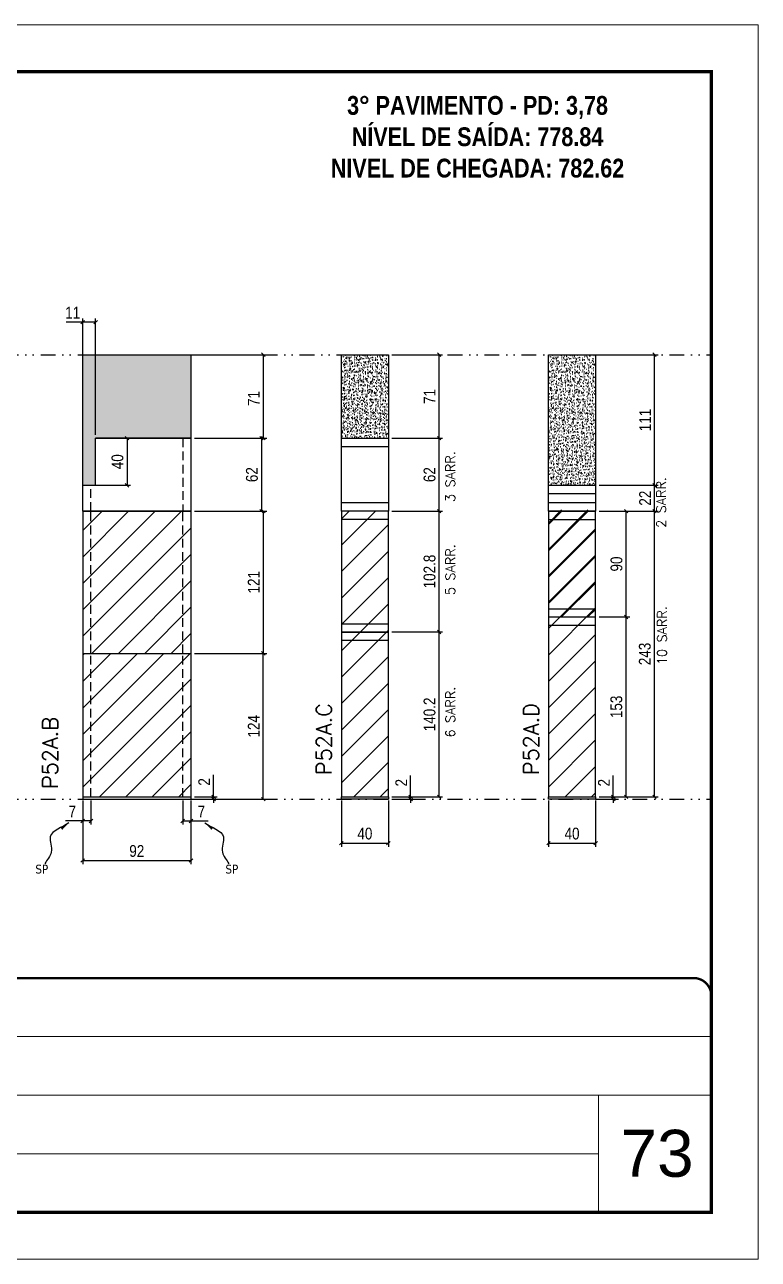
# Model space of a CAD drawing. Extents: x 2949 to 9203, y -16089 to 12527.
# Drawn here: x 3810 to 4434, y -9198 to -8148 of the extents above; entities that cross this region are included whole.
import ezdxf

# ---------------------------------------------------------------- set-up
doc = ezdxf.new("R2010")
doc.units = 0
for name, pattern in [('CONTINUO', [0]), ('DASHED', [0.75, 0.5, -0.25]), ('DIVIDE2', [0.625, 0.25, -0.125, 0, -0.125, 0, -0.125]), ('HIDDEN', [0.375, 0.25, -0.125])]:
    doc.linetypes.add(name, pattern=pattern)
for name, color, linetype, lineweight in [('CARIMBO', 255, 'Continuous', 9), ('Folhas', 255, 'Continuous', 9), ('Hachura', 251, 'Continuous', 9), ('SARRAFO DE PRESSAO', 251, 'DASHED', 9), ('Texto Seção', 7, 'Continuous', 15)]:
    doc.layers.add(name, color=color, linetype=linetype, lineweight=lineweight)
for name, color, linetype in [('COTA', 241, 'Continuous'), ('NOMENCLATURA', 7, 'Continuous'), ('Nível', 160, 'Continuous'), ('Painéis', 200, 'Continuous'), ('Romaneio', 10, 'Continuous'), ('SARR_2.2x7', 40, 'Continuous'), ('Sarrafo de Pressão', 42, 'HIDDEN'), ('texto', 7, 'Continuous')]:
    doc.layers.add(name, color=color, linetype=linetype)
doc.styles.add('ARIAL', font='arial.ttf')
doc.styles.add('COTA TECNICA', font='techl___.ttf', dxfattribs={"height": 10})
doc.styles.add('COTA TECNICA-50', font='techl___.ttf', dxfattribs={"height": 10})
doc.styles.add('REGUA-120', font='ROMANS.shx', dxfattribs={"height": 15})
doc.styles.add('ROMANC', font='techb___.ttf', dxfattribs={"height": 2.5})
doc.styles.add('ROMANS', font='romans.shx')
doc.styles.get("Standard").update_dxf_attribs({"font": 'arial.ttf'})
doc.dimstyles.new('COTA PAINEL-50', dxfattribs={"dimtxt": 10, "dimasz": 3, "dimexe": 3, "dimexo": 3, "dimgap": 3, "dimtad": 1, "dimdec": 1, "dimzin": 12, "dimdsep": 46, "dimtxsty": 'COTA TECNICA-50', "dimblk1": 'OBLIQUE', "dimblk2": 'OBLIQUE', "dimsah": 1, "dimcen": 0.9, "dimclrd": 4, "dimclre": 4, "dimclrt": 240, "dimadec": 1, "dimazin": 3, "dimtfac": 1, "dimtdec": 1, "dimtmove": 0, "dimatfit": 3, "dimfxl": 1, "dimtolj": 1, "dimtzin": 12, "dimarcsym": 0})
doc.dimstyles.new('PAINEL', dxfattribs={"dimtxt": 10, "dimasz": 3, "dimexe": 3, "dimexo": 3, "dimgap": 3, "dimtad": 1, "dimdec": 1, "dimzin": 12, "dimdsep": 46, "dimtxsty": 'COTA TECNICA', "dimblk1": 'OBLIQUE', "dimblk2": 'OBLIQUE', "dimsah": 1, "dimcen": 0.9, "dimclrd": 4, "dimclre": 4, "dimclrt": 240, "dimadec": 1, "dimazin": 3, "dimtfac": 1, "dimtdec": 1, "dimtmove": 0, "dimatfit": 3, "dimfxl": 1, "dimtolj": 1, "dimtzin": 12, "dimarcsym": 0})
doc.dimstyles.get("Standard").update_dxf_attribs({"dimtxt": 0.18, "dimasz": 0.18, "dimexe": 0.18, "dimexo": 0.0625, "dimgap": 0.09, "dimtad": 0, "dimtih": 1, "dimtoh": 1, "dimdec": 4, "dimzin": 0, "dimdsep": 46, "dimtxsty": 'Standard', "dimcen": 0.09, "dimadec": 0, "dimazin": 0, "dimtfac": 1, "dimtdec": 4, "dimtofl": 0, "dimtmove": 0, "dimatfit": 3, "dimfxl": 1, "dimtolj": 1, "dimtzin": 0, "dimarcsym": 0})
pattern_1 = [(45, (-130867.467, -35347.797), (-11.2253202, 11.2253202), [])]

# ---------------------------------------------------------------- blocks, each defined once
blk = doc.blocks.new('9999999999')
at = {"color": 30, "linetype": 'CONTINUO'}
for p, q in [((98564.6, 34379.6), (99584, 34379.6)), ((98564.6, 34329.8), (99488, 34329.8)), ((99584, 34329.8), (99488, 34329.8)), ((99488, 34329.8), (99488, 34230.2)), ((98564.6, 34280), (99488, 34280))]:
    blk.add_line(p, q, dxfattribs=at)
at = {"color": 30, "linetype": 'CONTINUO', "const_width": 2}
blk.add_lwpolyline([(99584, 34230.2), (99584, 34414.4, 0.414214), (99569, 34429.4), (98229, 34429.4, 0.414214), (98214, 34414.4), (98214, 34245.2, 0.414214), (98229, 34230.2), (99584, 34230.2)], format="xyb", dxfattribs=at)
at = {"layer": 'Folhas'}
blk.add_lwpolyline([(98139, 34190.2), (99624, 34190.2), (99624, 35240.2), (98139, 35240.2)], close=True, dxfattribs=at)
at = {"layer": 'Folhas', "color": 30, "const_width": 3}
blk.add_lwpolyline([(98214, 34230.2), (99584, 34230.2), (99584, 35200.2), (98214, 35200.2)], close=True, dxfattribs=at)
blk = doc.blocks.new('_Oblique')
at = {"color": 0, "linetype": 'ByBlock', "lineweight": -2}
blk.add_line((-0.5, -0.5), (0.5, 0.5), dxfattribs=at)
blk = doc.blocks.new('*D2246')
at = {"layer": 'COTA', "color": 4, "lineweight": -2, "transparency": 16777216}
for p, q in [((4079.6, -8807.3), (4079.6, -8846.7)), ((4119.6, -8807.3), (4119.6, -8846.7)), ((4079.6, -8843.7), (4119.6, -8843.7))]:
    blk.add_line(p, q, dxfattribs=at)
at = {"layer": 'Defpoints', "color": 0, "transparency": 16777216}
for p in [(4079.6, -8804.3), (4119.6, -8804.3), (4119.6, -8843.7)]:
    blk.add_point(p, dxfattribs=at)
at = {"layer": 'COTA', "color": 4, "lineweight": -2, "transparency": 16777216, "xscale": 3, "yscale": 3, "zscale": 3, "rotation": 180}
blk.add_blockref('_Oblique', (4079.6, -8843.7), dxfattribs=at)
at = {"layer": 'COTA', "color": 4, "lineweight": -2, "transparency": 16777216, "xscale": 3, "yscale": 3, "zscale": 3}
blk.add_blockref('_Oblique', (4119.6, -8843.7), dxfattribs=at)
at = {"layer": 'COTA', "color": 240, "transparency": 16777216, "insert": (4099.6, -8835.6), "char_height": 10, "attachment_point": 5, "style": 'COTA TECNICA'}
blk.add_mtext('\\A1;40', dxfattribs=at)
blk = doc.blocks.new('*D2247')
at = {"layer": 'COTA', "color": 4, "lineweight": -2, "transparency": 16777216}
for p, q in [((4138.5, -8804.3), (4138.5, -8786.2)), ((4122.6, -8804.3), (4141.5, -8804.3)), ((4122.6, -8806.3), (4141.5, -8806.3)), ((4138.5, -8806.3), (4138.5, -8804.3)), ((4138.5, -8806.3), (4138.5, -8809.3))]:
    blk.add_line(p, q, dxfattribs=at)
at = {"layer": 'Defpoints', "color": 0, "transparency": 16777216}
for p in [(4119.6, -8804.3), (4119.6, -8806.3), (4138.5, -8804.3)]:
    blk.add_point(p, dxfattribs=at)
at = {"layer": 'COTA', "color": 4, "lineweight": -2, "transparency": 16777216, "xscale": 3, "yscale": 3, "zscale": 3}
for p, rotation in [((4138.5, -8804.3), 270), ((4138.5, -8806.3), 90)]:
    blk.add_blockref('_Oblique', p, dxfattribs=dict(at, rotation=rotation))
at = {"layer": 'COTA', "color": 240, "transparency": 16777216, "insert": (4130.5, -8792.3), "char_height": 10, "attachment_point": 5, "rotation": 90, "style": 'COTA TECNICA-50'}
blk.add_mtext('\\A1;2', dxfattribs=at)
blk = doc.blocks.new('*D2259')
at = {"layer": 'COTA', "color": 4, "linetype": 'ByBlock', "lineweight": -2, "transparency": 16777216}
for p, q in [((4122.6, -8664.1), (4165.7, -8664.1)), ((4162.7, -8804.3), (4162.7, -8664.1)), ((4122.6, -8804.3), (4165.7, -8804.3))]:
    blk.add_line(p, q, dxfattribs=at)
at = {"layer": 'Defpoints', "color": 0, "linetype": 'ByBlock', "transparency": 16777216}
for p in [(4119.6, -8664.1), (4162.7, -8664.1), (4119.6, -8804.3)]:
    blk.add_point(p, dxfattribs=at)
at = {"layer": 'COTA', "color": 4, "linetype": 'ByBlock', "lineweight": -2, "transparency": 16777216, "xscale": 3, "yscale": 3, "zscale": 3}
for p, rotation in [((4162.7, -8664.1), 90), ((4162.7, -8804.3), 270)]:
    blk.add_blockref('_Oblique', p, dxfattribs=dict(at, rotation=rotation))
at = {"layer": 'COTA', "color": 240, "linetype": 'ByBlock', "transparency": 16777216, "insert": (4154.6, -8734.2), "char_height": 10, "attachment_point": 5, "rotation": 90, "style": 'COTA TECNICA'}
blk.add_mtext('\\A1;140.2', dxfattribs=at)
blk = doc.blocks.new('*D2248')
at = {"layer": 'COTA', "color": 4, "lineweight": -2, "transparency": 16777216}
for p, q in [((4255.7, -8807.3), (4255.7, -8846.7)), ((4295.7, -8807.3), (4295.7, -8846.7)), ((4255.7, -8843.7), (4295.7, -8843.7))]:
    blk.add_line(p, q, dxfattribs=at)
at = {"layer": 'Defpoints', "color": 0, "transparency": 16777216}
for p in [(4255.7, -8804.3), (4295.7, -8804.3), (4295.7, -8843.7)]:
    blk.add_point(p, dxfattribs=at)
at = {"layer": 'COTA', "color": 4, "lineweight": -2, "transparency": 16777216, "xscale": 3, "yscale": 3, "zscale": 3, "rotation": 180}
blk.add_blockref('_Oblique', (4255.7, -8843.7), dxfattribs=at)
at = {"layer": 'COTA', "color": 4, "lineweight": -2, "transparency": 16777216, "xscale": 3, "yscale": 3, "zscale": 3}
blk.add_blockref('_Oblique', (4295.7, -8843.7), dxfattribs=at)
at = {"layer": 'COTA', "color": 240, "transparency": 16777216, "insert": (4275.7, -8835.6), "char_height": 10, "attachment_point": 5, "style": 'COTA TECNICA'}
blk.add_mtext('\\A1;40', dxfattribs=at)
blk = doc.blocks.new('*D2249')
at = {"layer": 'COTA', "color": 4, "lineweight": -2, "transparency": 16777216}
for p, q in [((4310.8, -8804.3), (4310.8, -8786.2)), ((4298.7, -8804.3), (4313.8, -8804.3)), ((4298.7, -8806.3), (4313.8, -8806.3)), ((4310.8, -8806.3), (4310.8, -8804.3)), ((4310.8, -8806.3), (4310.8, -8809.3))]:
    blk.add_line(p, q, dxfattribs=at)
at = {"layer": 'Defpoints', "color": 0, "transparency": 16777216}
for p in [(4295.7, -8804.3), (4295.7, -8806.3), (4310.8, -8804.3)]:
    blk.add_point(p, dxfattribs=at)
at = {"layer": 'COTA', "color": 4, "lineweight": -2, "transparency": 16777216, "xscale": 3, "yscale": 3, "zscale": 3}
for p, rotation in [((4310.8, -8804.3), 270), ((4310.8, -8806.3), 90)]:
    blk.add_blockref('_Oblique', p, dxfattribs=dict(at, rotation=rotation))
at = {"layer": 'COTA', "color": 240, "transparency": 16777216, "insert": (4302.8, -8792.3), "char_height": 10, "attachment_point": 5, "rotation": 90, "style": 'COTA TECNICA-50'}
blk.add_mtext('\\A1;2', dxfattribs=at)
blk = doc.blocks.new('*D2260')
at = {"layer": 'COTA', "color": 4, "linetype": 'ByBlock', "lineweight": -2, "transparency": 16777216}
for p, q in [((4298.7, -8561.3), (4348.8, -8561.3)), ((4345.8, -8804.3), (4345.8, -8561.3)), ((4298.7, -8804.3), (4348.8, -8804.3))]:
    blk.add_line(p, q, dxfattribs=at)
at = {"layer": 'Defpoints', "color": 0, "linetype": 'ByBlock', "transparency": 16777216}
for p in [(4295.7, -8561.3), (4345.8, -8561.3), (4295.7, -8804.3)]:
    blk.add_point(p, dxfattribs=at)
at = {"layer": 'COTA', "color": 4, "linetype": 'ByBlock', "lineweight": -2, "transparency": 16777216, "xscale": 3, "yscale": 3, "zscale": 3}
for p, rotation in [((4345.8, -8561.3), 90), ((4345.8, -8804.3), 270)]:
    blk.add_blockref('_Oblique', p, dxfattribs=dict(at, rotation=rotation))
at = {"layer": 'COTA', "color": 240, "linetype": 'ByBlock', "transparency": 16777216, "insert": (4337.6, -8682.8), "char_height": 10, "attachment_point": 5, "rotation": 90, "style": 'COTA TECNICA'}
blk.add_mtext('\\A1;243', dxfattribs=at)
blk = doc.blocks.new('*D2261')
at = {"layer": 'COTA', "color": 4, "linetype": 'ByBlock', "lineweight": -2, "transparency": 16777216}
for p, q in [((4298.7, -8651.3), (4324.7, -8651.3)), ((4321.7, -8804.3), (4321.7, -8651.3)), ((4298.7, -8804.3), (4324.7, -8804.3))]:
    blk.add_line(p, q, dxfattribs=at)
at = {"layer": 'Defpoints', "color": 0, "linetype": 'ByBlock', "transparency": 16777216}
for p in [(4295.7, -8651.3), (4321.7, -8651.3), (4295.7, -8804.3)]:
    blk.add_point(p, dxfattribs=at)
at = {"layer": 'COTA', "color": 4, "linetype": 'ByBlock', "lineweight": -2, "transparency": 16777216, "xscale": 3, "yscale": 3, "zscale": 3}
for p, rotation in [((4321.7, -8651.3), 90), ((4321.7, -8804.3), 270)]:
    blk.add_blockref('_Oblique', p, dxfattribs=dict(at, rotation=rotation))
at = {"layer": 'COTA', "color": 240, "linetype": 'ByBlock', "transparency": 16777216, "insert": (4313.4, -8727.8), "char_height": 10, "attachment_point": 5, "rotation": 90, "style": 'COTA TECNICA'}
blk.add_mtext('\\A1;153', dxfattribs=at)
blk = doc.blocks.new('*D2262')
at = {"layer": 'COTA', "color": 4, "linetype": 'ByBlock', "lineweight": -2, "transparency": 16777216}
for p, q in [((4298.7, -8561.3), (4324.7, -8561.3)), ((4321.7, -8651.3), (4321.7, -8561.3)), ((4298.7, -8651.3), (4324.7, -8651.3))]:
    blk.add_line(p, q, dxfattribs=at)
at = {"layer": 'Defpoints', "color": 0, "linetype": 'ByBlock', "transparency": 16777216}
for p in [(4295.7, -8561.3), (4321.7, -8561.3), (4295.7, -8651.3)]:
    blk.add_point(p, dxfattribs=at)
at = {"layer": 'COTA', "color": 4, "linetype": 'ByBlock', "lineweight": -2, "transparency": 16777216, "xscale": 3, "yscale": 3, "zscale": 3}
for p, rotation in [((4321.7, -8561.3), 90), ((4321.7, -8651.3), 270)]:
    blk.add_blockref('_Oblique', p, dxfattribs=dict(at, rotation=rotation))
at = {"layer": 'COTA', "color": 240, "linetype": 'ByBlock', "transparency": 16777216, "insert": (4313.5, -8606.3), "char_height": 10, "attachment_point": 5, "rotation": 90, "style": 'COTA TECNICA'}
blk.add_mtext('\\A1;90', dxfattribs=at)
blk = doc.blocks.new('*D2250')
at = {"layer": 'COTA', "color": 4, "lineweight": -2, "transparency": 16777216}
for p, q in [((3859.7, -8807.3), (3859.7, -8861.5)), ((3951.7, -8807.3), (3951.7, -8861.5)), ((3859.7, -8858.5), (3951.7, -8858.5))]:
    blk.add_line(p, q, dxfattribs=at)
at = {"layer": 'Defpoints', "color": 0, "transparency": 16777216}
for p in [(3859.7, -8804.3), (3951.7, -8804.3), (3951.7, -8858.5)]:
    blk.add_point(p, dxfattribs=at)
at = {"layer": 'COTA', "color": 4, "lineweight": -2, "transparency": 16777216, "xscale": 3, "yscale": 3, "zscale": 3, "rotation": 180}
blk.add_blockref('_Oblique', (3859.7, -8858.5), dxfattribs=at)
at = {"layer": 'COTA', "color": 4, "lineweight": -2, "transparency": 16777216, "xscale": 3, "yscale": 3, "zscale": 3}
blk.add_blockref('_Oblique', (3951.7, -8858.5), dxfattribs=at)
at = {"layer": 'COTA', "color": 240, "transparency": 16777216, "insert": (3905.7, -8850.4), "char_height": 10, "attachment_point": 5, "style": 'COTA TECNICA'}
blk.add_mtext('\\A1;92', dxfattribs=at)
blk = doc.blocks.new('*D2251')
at = {"layer": 'COTA', "color": 4, "lineweight": -2, "transparency": 16777216}
for p, q in [((3944.7, -8807.3), (3944.7, -8827.8)), ((3951.7, -8809.3), (3951.7, -8827.8)), ((3944.7, -8824.8), (3951.7, -8824.8)), ((3951.7, -8824.8), (3966.5, -8824.8))]:
    blk.add_line(p, q, dxfattribs=at)
at = {"layer": 'Defpoints', "color": 0, "transparency": 16777216}
for p in [(3944.7, -8804.3), (3951.7, -8806.3), (3951.7, -8824.8)]:
    blk.add_point(p, dxfattribs=at)
at = {"layer": 'COTA', "color": 4, "lineweight": -2, "transparency": 16777216, "xscale": 3, "yscale": 3, "zscale": 3, "rotation": 180}
blk.add_blockref('_Oblique', (3944.7, -8824.8), dxfattribs=at)
at = {"layer": 'COTA', "color": 4, "lineweight": -2, "transparency": 16777216, "xscale": 3, "yscale": 3, "zscale": 3}
blk.add_blockref('_Oblique', (3951.7, -8824.8), dxfattribs=at)
at = {"layer": 'COTA', "color": 240, "transparency": 16777216, "insert": (3960.6, -8816.8), "char_height": 10, "attachment_point": 5, "style": 'COTA TECNICA-50'}
blk.add_mtext('\\A1;7', dxfattribs=at)
blk = doc.blocks.new('*D2252')
at = {"layer": 'COTA', "color": 4, "lineweight": -2, "transparency": 16777216}
for p, q in [((3859.7, -8809.3), (3859.7, -8827.8)), ((3866.7, -8807.3), (3866.7, -8827.8)), ((3859.7, -8824.8), (3845, -8824.8)), ((3866.7, -8824.8), (3859.7, -8824.8))]:
    blk.add_line(p, q, dxfattribs=at)
at = {"layer": 'Defpoints', "color": 0, "transparency": 16777216}
for p in [(3859.7, -8806.3), (3866.7, -8804.3), (3859.7, -8824.8)]:
    blk.add_point(p, dxfattribs=at)
at = {"layer": 'COTA', "color": 4, "lineweight": -2, "transparency": 16777216, "xscale": 3, "yscale": 3, "zscale": 3, "rotation": 180}
blk.add_blockref('_Oblique', (3859.7, -8824.8), dxfattribs=at)
at = {"layer": 'COTA', "color": 4, "lineweight": -2, "transparency": 16777216, "xscale": 3, "yscale": 3, "zscale": 3}
blk.add_blockref('_Oblique', (3866.7, -8824.8), dxfattribs=at)
at = {"layer": 'COTA', "color": 240, "transparency": 16777216, "insert": (3850.9, -8816.8), "char_height": 10, "attachment_point": 5, "style": 'COTA TECNICA-50'}
blk.add_mtext('\\A1;7', dxfattribs=at)
blk = doc.blocks.new('*D2253')
at = {"layer": 'Defpoints', "color": 0, "linetype": 'ByBlock', "transparency": 16777216}
for p in [(3951.7, -8682.3), (4013.2, -8682.3), (3951.7, -8806.3)]:
    blk.add_point(p, dxfattribs=at)
at = {"layer": 'Romaneio', "color": 4, "linetype": 'ByBlock', "lineweight": -2, "transparency": 16777216}
for p, q in [((3954.7, -8682.3), (4016.2, -8682.3)), ((4013.2, -8806.3), (4013.2, -8682.3)), ((3954.7, -8806.3), (4016.2, -8806.3))]:
    blk.add_line(p, q, dxfattribs=at)
at = {"layer": 'Romaneio', "color": 4, "linetype": 'ByBlock', "lineweight": -2, "transparency": 16777216, "xscale": 3, "yscale": 3, "zscale": 3}
for p, rotation in [((4013.2, -8682.3), 90), ((4013.2, -8806.3), 270)]:
    blk.add_blockref('_Oblique', p, dxfattribs=dict(at, rotation=rotation))
at = {"layer": 'Romaneio', "color": 240, "linetype": 'ByBlock', "transparency": 16777216, "insert": (4005.1, -8744.3), "char_height": 10, "attachment_point": 5, "rotation": 90, "style": 'COTA TECNICA'}
blk.add_mtext('\\A1;124', dxfattribs=at)
blk = doc.blocks.new('*D2254')
at = {"layer": 'COTA', "color": 4, "lineweight": -2, "transparency": 16777216}
for p, q in [((3971, -8804.3), (3971, -8785.5)), ((3954.7, -8804.3), (3974, -8804.3)), ((3954.7, -8806.3), (3974, -8806.3)), ((3971, -8806.3), (3971, -8804.3)), ((3971, -8806.3), (3971, -8809.3))]:
    blk.add_line(p, q, dxfattribs=at)
at = {"layer": 'Defpoints', "color": 0, "transparency": 16777216}
for p in [(3951.7, -8804.3), (3951.7, -8806.3), (3971, -8806.3)]:
    blk.add_point(p, dxfattribs=at)
at = {"layer": 'COTA', "color": 4, "lineweight": -2, "transparency": 16777216, "xscale": 3, "yscale": 3, "zscale": 3}
for p, rotation in [((3971, -8804.3), 270), ((3971, -8806.3), 90)]:
    blk.add_blockref('_Oblique', p, dxfattribs=dict(at, rotation=rotation))
at = {"layer": 'COTA', "color": 240, "transparency": 16777216, "insert": (3963, -8791.6), "char_height": 10, "attachment_point": 5, "rotation": 90, "style": 'COTA TECNICA-50'}
blk.add_mtext('\\A1;2', dxfattribs=at)
blk = doc.blocks.new('*D2263')
at = {"layer": 'COTA', "color": 4, "linetype": 'ByBlock', "lineweight": -2, "transparency": 16777216}
for p, q in [((3954.7, -8561.3), (4016.2, -8561.3)), ((4013.2, -8561.3), (4013.2, -8682.3)), ((3954.7, -8682.3), (4016.2, -8682.3))]:
    blk.add_line(p, q, dxfattribs=at)
at = {"layer": 'Defpoints', "color": 0, "linetype": 'ByBlock', "transparency": 16777216}
for p in [(3951.7, -8561.3), (3951.7, -8682.3), (4013.2, -8682.3)]:
    blk.add_point(p, dxfattribs=at)
at = {"layer": 'COTA', "color": 4, "linetype": 'ByBlock', "lineweight": -2, "transparency": 16777216, "xscale": 3, "yscale": 3, "zscale": 3}
for p, rotation in [((4013.2, -8561.3), 90), ((4013.2, -8682.3), 270)]:
    blk.add_blockref('_Oblique', p, dxfattribs=dict(at, rotation=rotation))
at = {"layer": 'COTA', "color": 240, "linetype": 'ByBlock', "transparency": 16777216, "insert": (4005.1, -8621.8), "char_height": 10, "attachment_point": 5, "rotation": 90, "style": 'COTA TECNICA'}
blk.add_mtext('\\A1;121', dxfattribs=at)
blk = doc.blocks.new('*D2264')
at = {"layer": 'COTA', "color": 4, "linetype": 'ByBlock', "lineweight": -2, "transparency": 16777216}
for p, q in [((3954.7, -8428.3), (4016.2, -8428.3)), ((4013.2, -8428.3), (4013.2, -8499.3)), ((3954.7, -8499.3), (4016.2, -8499.3))]:
    blk.add_line(p, q, dxfattribs=at)
at = {"layer": 'Defpoints', "color": 0, "linetype": 'ByBlock', "transparency": 16777216}
for p in [(3951.7, -8428.3), (3951.7, -8499.3), (4013.2, -8499.3)]:
    blk.add_point(p, dxfattribs=at)
at = {"layer": 'COTA', "color": 4, "linetype": 'ByBlock', "lineweight": -2, "transparency": 16777216, "xscale": 3, "yscale": 3, "zscale": 3}
for p, rotation in [((4013.2, -8428.3), 90), ((4013.2, -8499.3), 270)]:
    blk.add_blockref('_Oblique', p, dxfattribs=dict(at, rotation=rotation))
at = {"layer": 'COTA', "color": 240, "linetype": 'ByBlock', "transparency": 16777216, "insert": (4005.1, -8465.5), "char_height": 10, "attachment_point": 5, "rotation": 90, "style": 'COTA TECNICA'}
blk.add_mtext('\\A1;71', dxfattribs=at)
blk = doc.blocks.new('*D2265')
at = {"layer": 'COTA', "color": 4, "lineweight": -2, "transparency": 16777216}
for p, q in [((4298.7, -8428.3), (4348.8, -8428.3)), ((4345.8, -8539.3), (4345.8, -8428.3)), ((4298.7, -8539.3), (4348.8, -8539.3))]:
    blk.add_line(p, q, dxfattribs=at)
at = {"layer": 'Defpoints', "color": 0, "transparency": 16777216}
for p in [(4295.7, -8428.3), (4345.8, -8428.3), (4295.7, -8539.3)]:
    blk.add_point(p, dxfattribs=at)
at = {"layer": 'COTA', "color": 4, "lineweight": -2, "transparency": 16777216, "xscale": 3, "yscale": 3, "zscale": 3}
for p, rotation in [((4345.8, -8428.3), 90), ((4345.8, -8539.3), 270)]:
    blk.add_blockref('_Oblique', p, dxfattribs=dict(at, rotation=rotation))
at = {"layer": 'COTA', "color": 240, "transparency": 16777216, "insert": (4337.8, -8483.8), "char_height": 10, "attachment_point": 5, "rotation": 90, "style": 'COTA TECNICA-50'}
blk.add_mtext('\\A1;111', dxfattribs=at)
blk = doc.blocks.new('*D2266')
at = {"layer": 'COTA', "color": 4, "lineweight": -2, "transparency": 16777216}
for p, q in [((4122.6, -8428.3), (4165.7, -8428.3)), ((4162.7, -8499.3), (4162.7, -8428.3)), ((4122.6, -8499.3), (4165.7, -8499.3))]:
    blk.add_line(p, q, dxfattribs=at)
at = {"layer": 'Defpoints', "color": 0, "transparency": 16777216}
for p in [(4119.6, -8428.3), (4162.7, -8428.3), (4119.6, -8499.3)]:
    blk.add_point(p, dxfattribs=at)
at = {"layer": 'COTA', "color": 4, "lineweight": -2, "transparency": 16777216, "xscale": 3, "yscale": 3, "zscale": 3}
for p, rotation in [((4162.7, -8428.3), 90), ((4162.7, -8499.3), 270)]:
    blk.add_blockref('_Oblique', p, dxfattribs=dict(at, rotation=rotation))
at = {"layer": 'COTA', "color": 240, "transparency": 16777216, "insert": (4154.6, -8463.8), "char_height": 10, "attachment_point": 5, "rotation": 90, "style": 'COTA TECNICA-50'}
blk.add_mtext('\\A1;71', dxfattribs=at)
blk = doc.blocks.new('*D2267')
at = {"layer": 'COTA', "color": 4, "linetype": 'ByBlock', "lineweight": -2, "transparency": 16777216}
for p, q in [((4122.6, -8561.3), (4165.7, -8561.3)), ((4162.7, -8664.1), (4162.7, -8561.3)), ((4122.6, -8664.1), (4165.7, -8664.1))]:
    blk.add_line(p, q, dxfattribs=at)
at = {"layer": 'Defpoints', "color": 0, "linetype": 'ByBlock', "transparency": 16777216}
for p in [(4119.6, -8561.3), (4162.7, -8561.3), (4119.6, -8664.1)]:
    blk.add_point(p, dxfattribs=at)
at = {"layer": 'COTA', "color": 4, "linetype": 'ByBlock', "lineweight": -2, "transparency": 16777216, "xscale": 3, "yscale": 3, "zscale": 3}
for p, rotation in [((4162.7, -8561.3), 90), ((4162.7, -8664.1), 270)]:
    blk.add_blockref('_Oblique', p, dxfattribs=dict(at, rotation=rotation))
at = {"layer": 'COTA', "color": 240, "linetype": 'ByBlock', "transparency": 16777216, "insert": (4154.6, -8612.7), "char_height": 10, "attachment_point": 5, "rotation": 90, "style": 'COTA TECNICA'}
blk.add_mtext('\\A1;102.8', dxfattribs=at)
blk = doc.blocks.new('*D2879')
at = {"layer": 'COTA', "color": 4, "lineweight": -2, "transparency": 16777216}
for p, q in [((3954.7, -8499.3), (4014.7, -8499.3)), ((4011.7, -8499.3), (4011.7, -8561.3)), ((3954.7, -8561.3), (4014.7, -8561.3))]:
    blk.add_line(p, q, dxfattribs=at)
at = {"layer": 'Defpoints', "color": 0, "transparency": 16777216}
for p in [(3951.7, -8499.3), (3951.7, -8561.3), (4011.7, -8561.3)]:
    blk.add_point(p, dxfattribs=at)
at = {"layer": 'COTA', "color": 4, "lineweight": -2, "transparency": 16777216, "xscale": 3, "yscale": 3, "zscale": 3}
for p, rotation in [((4011.7, -8499.3), 90), ((4011.7, -8561.3), 270)]:
    blk.add_blockref('_Oblique', p, dxfattribs=dict(at, rotation=rotation))
at = {"layer": 'COTA', "color": 240, "transparency": 16777216, "insert": (4003.6, -8530.3), "char_height": 10, "attachment_point": 5, "rotation": 90, "style": 'COTA TECNICA-50'}
blk.add_mtext('\\A1;62', dxfattribs=at)
blk = doc.blocks.new('*D2880')
at = {"layer": 'COTA', "color": 4, "lineweight": -2, "transparency": 16777216}
for p, q in [((4122.6, -8499.3), (4165.7, -8499.3)), ((4162.7, -8561.3), (4162.7, -8499.3)), ((4122.6, -8561.3), (4165.7, -8561.3))]:
    blk.add_line(p, q, dxfattribs=at)
at = {"layer": 'Defpoints', "color": 0, "transparency": 16777216}
for p in [(4119.6, -8499.3), (4162.7, -8499.3), (4119.6, -8561.3)]:
    blk.add_point(p, dxfattribs=at)
at = {"layer": 'COTA', "color": 4, "lineweight": -2, "transparency": 16777216, "xscale": 3, "yscale": 3, "zscale": 3}
for p, rotation in [((4162.7, -8499.3), 90), ((4162.7, -8561.3), 270)]:
    blk.add_blockref('_Oblique', p, dxfattribs=dict(at, rotation=rotation))
at = {"layer": 'COTA', "color": 240, "transparency": 16777216, "insert": (4154.6, -8530.3), "char_height": 10, "attachment_point": 5, "rotation": 90, "style": 'COTA TECNICA-50'}
blk.add_mtext('\\A1;62', dxfattribs=at)
blk = doc.blocks.new('*D2881')
at = {"layer": 'COTA', "color": 4, "lineweight": -2, "transparency": 16777216}
for p, q in [((4298.7, -8539.3), (4348.8, -8539.3)), ((4345.8, -8561.3), (4345.8, -8539.3)), ((4298.7, -8561.3), (4348.8, -8561.3))]:
    blk.add_line(p, q, dxfattribs=at)
at = {"layer": 'Defpoints', "color": 0, "transparency": 16777216}
for p in [(4295.7, -8539.3), (4345.8, -8539.3), (4295.7, -8561.3)]:
    blk.add_point(p, dxfattribs=at)
at = {"layer": 'COTA', "color": 4, "lineweight": -2, "transparency": 16777216, "xscale": 3, "yscale": 3, "zscale": 3}
for p, rotation in [((4345.8, -8539.3), 90), ((4345.8, -8561.3), 270)]:
    blk.add_blockref('_Oblique', p, dxfattribs=dict(at, rotation=rotation))
at = {"layer": 'COTA', "color": 240, "transparency": 16777216, "insert": (4337.8, -8550.3), "char_height": 10, "attachment_point": 5, "rotation": 90, "style": 'COTA TECNICA-50'}
blk.add_mtext('\\A1;22', dxfattribs=at)
blk = doc.blocks.new('*D2936')
at = {"layer": 'COTA', "color": 4, "lineweight": -2, "transparency": 16777216}
for p, q in [((3873.7, -8499.3), (3900.4, -8499.3)), ((3897.4, -8499.3), (3897.4, -8539.3)), ((3862.7, -8539.3), (3900.4, -8539.3))]:
    blk.add_line(p, q, dxfattribs=at)
at = {"layer": 'Defpoints', "color": 0, "transparency": 16777216}
for p in [(3870.7, -8499.3), (3859.7, -8539.3), (3897.4, -8539.3)]:
    blk.add_point(p, dxfattribs=at)
at = {"layer": 'COTA', "color": 4, "lineweight": -2, "transparency": 16777216, "xscale": 3, "yscale": 3, "zscale": 3}
for p, rotation in [((3897.4, -8499.3), 90), ((3897.4, -8539.3), 270)]:
    blk.add_blockref('_Oblique', p, dxfattribs=dict(at, rotation=rotation))
at = {"layer": 'COTA', "color": 240, "transparency": 16777216, "insert": (3889.3, -8519.3), "char_height": 10, "attachment_point": 5, "rotation": 90, "style": 'COTA TECNICA-50'}
blk.add_mtext('\\A1;40', dxfattribs=at)
blk = doc.blocks.new('*D2937')
at = {"layer": 'COTA', "color": 4, "lineweight": -2, "transparency": 16777216}
for p, q in [((3859.7, -8536.3), (3859.7, -8397.6)), ((3870.7, -8496.3), (3870.7, -8397.6)), ((3859.7, -8400.6), (3845.6, -8400.6)), ((3870.7, -8400.6), (3859.7, -8400.6))]:
    blk.add_line(p, q, dxfattribs=at)
at = {"layer": 'Defpoints', "color": 0, "transparency": 16777216}
for p in [(3859.7, -8400.6), (3870.7, -8499.3), (3859.7, -8539.3)]:
    blk.add_point(p, dxfattribs=at)
at = {"layer": 'COTA', "color": 4, "lineweight": -2, "transparency": 16777216, "xscale": 3, "yscale": 3, "zscale": 3, "rotation": 180}
blk.add_blockref('_Oblique', (3859.7, -8400.6), dxfattribs=at)
at = {"layer": 'COTA', "color": 4, "lineweight": -2, "transparency": 16777216, "xscale": 3, "yscale": 3, "zscale": 3}
blk.add_blockref('_Oblique', (3870.7, -8400.6), dxfattribs=at)
at = {"layer": 'COTA', "color": 240, "transparency": 16777216, "insert": (3851.2, -8392.5), "char_height": 10, "attachment_point": 5, "style": 'COTA TECNICA-50'}
blk.add_mtext('\\A1;11', dxfattribs=at)

msp = doc.modelspace()

# ---------------------------------------------------------------- hatches: boundary and pattern name
at = {"layer": 'COTA', "linetype": 'ByBlock'}
h = msp.add_hatch(dxfattribs=at)
h.set_pattern_fill('AR-CONC', color=256, scale=0.03)
h.paths.add_polyline_path([(3951.73, -8428.33), (3859.73, -8428.33), (3859.73, -8539.33), (3870.73, -8539.33), (3870.73, -8499.33), (3951.73, -8499.33)])
h = msp.add_hatch(dxfattribs=at)
h.set_pattern_fill('AR-CONC', color=256, scale=0.03)
h.set_pattern_definition([(50, (-3359.557, 3397.7253), (5.46554, -0.4781726), [0.5715, -6.2865]), (355, (-3359.557, 3397.7253), (-1.0573026, 5.7317054), [0.4572, -5.0292175]), (100.451445, (-3359.1014, 3397.6855), (4.4082374, 5.2535326), [0.4857003, -5.3427073]), (46.1842, (-3359.557, 3399.249), (8.1323712, -1.2612698), [0.85725, -9.42975]), (96.63556, (-3358.879, 3399.144), (7.122124, 7.4227837), [0.7285507, -8.014068]), (351.18415, (-3359.557, 3399.249), (7.122124, 7.4227837), [0.685799, -7.543792]), (21, (-3358.795, 3398.8683), (4.5484317, -3.067956), [0.5715, -6.2865]), (326, (-3358.795, 3398.8683), (1.8540609, 5.525639), [0.4572, -5.0292]), (71.451445, (-3358.416, 3398.6127), (6.4024926, 2.457683), [0.4857003, -5.3426981]), (37.5, (-3359.5568, 3397.7253), (0.0926581, 2.53665117), [0, -4.96824, 0, -5.1054, 0, -5.04825]), (7.5, (-3359.5568, 3397.7253), (2.0045899, 3.00541724), [0, -2.91084, 0, -4.85394, 0, -1.92405]), (327.5, (-3361.256, 3397.7253), (4.06771786, -0.17186232), [0, -1.905, 0, -5.9436, 0, -7.8867]), (317.5, (-3362.018, 3397.7253), (4.4438754, 0.7627947), [0, -2.4765, 0, -3.94716, 0, -5.6007])])
h.paths.add_polyline_path([(4119.63, -8428.33), (4079.63, -8428.33), (4079.63, -8499.33), (4119.63, -8499.33)])
h = msp.add_hatch(dxfattribs=at)
h.set_pattern_fill('AR-CONC', color=256, scale=0.03)
h.set_pattern_definition([(50, (-3183.5, 3397.7253), (5.46554, -0.4781726), [0.5715, -6.2865]), (355, (-3183.5, 3397.7253), (-1.0573026, 5.7317054), [0.4572, -5.0292175]), (100.451445, (-3183.0445, 3397.6855), (4.4082374, 5.2535326), [0.4857003, -5.3427073]), (46.1842, (-3183.5, 3399.249), (8.1323712, -1.2612698), [0.85725, -9.42975]), (96.63556, (-3182.822, 3399.144), (7.122124, 7.4227837), [0.7285507, -8.014068]), (351.18415, (-3183.5, 3399.249), (7.122124, 7.4227837), [0.685799, -7.543792]), (21, (-3182.738, 3398.8683), (4.5484317, -3.067956), [0.5715, -6.2865]), (326, (-3182.738, 3398.8683), (1.8540609, 5.525639), [0.4572, -5.0292]), (71.451445, (-3182.359, 3398.6127), (6.4024926, 2.457683), [0.4857003, -5.3426981]), (37.5, (-3183.5, 3397.7253), (0.0926581, 2.53665117), [0, -4.96824, 0, -5.1054, 0, -5.04825]), (7.5, (-3183.5, 3397.7253), (2.0045899, 3.00541724), [0, -2.91084, 0, -4.85394, 0, -1.92405]), (327.5, (-3185.1993, 3397.7253), (4.06771786, -0.17186232), [0, -1.905, 0, -5.9436, 0, -7.8867]), (317.5, (-3185.9613, 3397.7253), (4.4438754, 0.7627947), [0, -2.4765, 0, -3.94716, 0, -5.6007])])
h.paths.add_polyline_path([(4295.68, -8428.33), (4255.68, -8428.33), (4255.68, -8539.33), (4295.68, -8539.33)])
at = {"layer": 'Hachura', "linetype": 'ByBlock'}
h = msp.add_hatch(dxfattribs=at)
h.set_pattern_fill('ANSI31', color=256, scale=5)
h.paths.add_polyline_path([(3951.73, -8561.33), (3859.73, -8561.33), (3859.73, -8682.33), (3951.73, -8682.33)])
h = msp.add_hatch(dxfattribs=at)
h.set_pattern_fill('ANSI31', color=256, scale=5)
h.set_pattern_definition(pattern_1)
h.paths.add_polyline_path([(4119.63, -8561.33), (4079.63, -8561.33), (4079.63, -8804.33), (4119.63, -8804.33)])
h = msp.add_hatch(dxfattribs=at)
h.set_pattern_fill('ANSI31', color=256, scale=5)
h.set_pattern_definition(pattern_1)
h.paths.add_polyline_path([(4295.68, -8560.33), (4255.68, -8560.33), (4255.68, -8804.33), (4295.68, -8804.33)])
h = msp.add_hatch(dxfattribs=at)
h.set_pattern_fill('ANSI31', color=256, scale=5)
h.set_pattern_definition([(45, (-130867.467, -35438.797), (-11.2253202, 11.2253202), [])])
h.paths.add_polyline_path([(4255.68, -8651.33), (4295.68, -8651.33), (4295.68, -8561.33), (4255.68, -8561.33)])
h = msp.add_hatch(dxfattribs=at)
h.set_pattern_fill('ANSI31', color=256, scale=5)
h.set_pattern_definition([(45, (-3183.5, 3445.725), (-11.22532, 11.22532), [])])
h.paths.add_polyline_path([(3951.73, -8682.33), (3859.73, -8682.33), (3859.73, -8804.33), (3951.73, -8804.33)])

# ---------------------------------------------------------------- linework, layer by layer
at = {"layer": 'COTA', "linetype": 'ByBlock'}
for p, q in [((3859.73, -8539.33), (3859.73, -8428.33)), ((3859.73, -8428.33), (3951.73, -8428.33)), ((3951.73, -8428.33), (3951.73, -8499.33)), ((4079.63, -8499.33), (4079.63, -8428.33)), ((4079.63, -8428.33), (4119.63, -8428.33)), ((4119.63, -8428.33), (4119.63, -8499.33)), ((4255.68, -8539.33), (4255.68, -8428.33)), ((4255.68, -8428.33), (4295.68, -8428.33)), ((4295.68, -8428.33), (4295.68, -8539.33)), ((3951.73, -8499.33), (3870.73, -8499.33))]:
    msp.add_line(p, q, dxfattribs=at)
at = {"layer": 'Nível', "color": 4, "linetype": 'DIVIDE2', "ltscale": 50}
for p, q in [((3383.69, -8428.33), (4394.03, -8428.33)), ((3383.69, -8806.33), (4394.03, -8806.33))]:
    msp.add_line(p, q, dxfattribs=at)
at = {"layer": 'Painéis'}
for p, q in [((3870.73, -8499.33), (3951.73, -8499.33)), ((3870.73, -8539.33), (3870.73, -8499.33)), ((3951.73, -8499.33), (3951.73, -8561.33)), ((4079.63, -8499.33), (4119.63, -8499.33)), ((4079.63, -8561.33), (4079.63, -8499.33)), ((4119.63, -8499.33), (4119.63, -8561.33)), ((3859.73, -8561.33), (3859.73, -8539.33)), ((3859.73, -8539.33), (3870.73, -8539.33)), ((4255.68, -8539.33), (4295.68, -8539.33)), ((4255.68, -8561.33), (4255.68, -8539.33)), ((4295.68, -8539.33), (4295.68, -8561.33)), ((3859.73, -8561.33), (3951.73, -8561.33)), ((3951.73, -8561.33), (3859.73, -8561.33)), ((3859.73, -8561.33), (3859.73, -8561.33)), ((3951.73, -8561.33), (3951.73, -8561.33)), ((4119.63, -8561.33), (4079.63, -8561.33)), ((4119.63, -8561.33), (4079.63, -8561.33)), ((4255.68, -8561.33), (4295.68, -8561.33)), ((4295.68, -8561.33), (4255.68, -8561.33)), ((4255.68, -8651.33), (4295.68, -8651.33)), ((3859.73, -8682.33), (3951.73, -8682.33))]:
    msp.add_line(p, q, dxfattribs=at)
at = {"layer": 'Painéis', "linetype": 'ByBlock'}
for p, q in [((3859.73, -8561.33), (3859.73, -8682.33)), ((3859.73, -8561.33), (3951.73, -8561.33)), ((3951.73, -8561.33), (3951.73, -8682.33)), ((3859.73, -8682.33), (3951.73, -8682.33)), ((3859.73, -8682.33), (3951.73, -8682.33)), ((3859.73, -8682.33), (3859.73, -8806.33)), ((3951.73, -8682.33), (3951.73, -8806.33)), ((3859.73, -8804.33), (3951.73, -8804.33)), ((3859.73, -8806.33), (3951.73, -8806.33))]:
    msp.add_line(p, q, dxfattribs=at)
at = {"layer": 'Painéis'}
for points in [[(4079.63, -8664.13), (4119.63, -8664.13), (4119.63, -8561.33), (4079.63, -8561.33)], [(4255.68, -8804.33), (4295.68, -8804.33), (4295.68, -8561.33), (4255.68, -8561.33)], [(4255.68, -8561.33), (4295.68, -8561.33), (4295.68, -8561.33), (4255.68, -8561.33)], [(4079.63, -8804.33), (4119.63, -8804.33), (4119.63, -8664.13), (4079.63, -8664.13)], [(4079.63, -8804.33), (4119.63, -8804.33), (4119.63, -8806.33), (4079.63, -8806.33)], [(4255.68, -8804.33), (4295.68, -8804.33), (4295.68, -8806.33), (4255.68, -8806.33)]]:
    msp.add_lwpolyline(points, close=True, dxfattribs=at)
at = {"layer": 'SARR_2.2x7'}
for p, q in [((4079.63, -8506.33), (4119.63, -8506.33)), ((4255.68, -8546.33), (4295.68, -8546.33)), ((4119.63, -8554.33), (4079.63, -8554.33)), ((4295.68, -8554.33), (4255.68, -8554.33)), ((4119.63, -8568.33), (4079.63, -8568.33)), ((4255.68, -8568.33), (4295.68, -8568.33)), ((4255.68, -8644.33), (4295.68, -8644.33)), ((4079.63, -8657.13), (4119.63, -8657.13)), ((4255.68, -8658.33), (4295.68, -8658.33)), ((4079.63, -8671.13), (4119.63, -8671.13))]:
    msp.add_line(p, q, dxfattribs=at)
at = {"layer": 'Sarrafo de Pressão', "ltscale": 30}
for p, q in [((3944.73, -8499.33), (3944.73, -8561.33)), ((3866.73, -8561.33), (3866.73, -8539.33)), ((3866.73, -8682.33), (3866.73, -8561.33)), ((3866.73, -8561.33), (3866.73, -8561.33)), ((3944.73, -8682.33), (3944.73, -8561.33)), ((3944.73, -8561.33), (3944.73, -8561.33)), ((3866.73, -8804.33), (3866.73, -8682.33)), ((3944.73, -8804.33), (3944.73, -8682.33))]:
    msp.add_line(p, q, dxfattribs=at)

# ---------------------------------------------------------------- block references
at = {"layer": 'SARRAFO DE PRESSAO', "color": 6, "linetype": 'ByBlock'}
msp.add_blockref('9999999999', (-95189.94, -43387.82), dxfattribs=at)

# ---------------------------------------------------------------- texts
at = {"layer": 'CARIMBO', "style": 'ARIAL'}
msp.add_text('73', height=40, dxfattribs=at).set_placement((4316.89, -9127.47))
at = {"layer": 'NOMENCLATURA', "color": 2, "insert": (4195.36, -8181.56), "char_height": 16, "attachment_point": 2, "style": 'ROMANC'}
msp.add_mtext_dynamic_manual_height_columns('\\P3° PAVIMENTO - PD: 3,78\\PNÍVEL DE SAÍDA: 778.84\\PNIVEL DE CHEGADA: 782.62', width=300.2766, gutter_width=1, heights=[0], dxfattribs=at)
at = {"layer": 'texto', "color": 0, "char_height": 7.5, "attachment_point": 5}
for insert in [(3824.95, -8865.83), (3986.51, -8865.83)]:
    msp.add_mtext('{\\fTahoma|b0|i0|c0|p34;\\C4;SP}', dxfattribs=dict(at, insert=insert))
at = {"layer": 'Texto Seção', "linetype": 'Continuous', "style": 'ROMANS'}
for s, p in [('3 SARR.', (4176.21, -8553.58)), ('2 SARR.', (4355.51, -8575.5)), ('5 SARR.', (4176.21, -8632.7)), ('10 SARR.', (4356.2, -8692.25)), ('6 SARR.', (4176.21, -8753.8))]:
    msp.add_text(s, height=8, rotation=90, dxfattribs=at).set_placement(p)
at = {"layer": 'Texto Seção', "style": 'REGUA-120'}
msp.add_text('P52A.B', height=13, rotation=90, dxfattribs=at).set_placement((3838.51, -8797.7))
at = {"layer": 'Texto Seção', "char_height": 13, "width": 285.3299, "attachment_point": 7, "rotation": 90, "style": 'REGUA-120'}
for s, insert in [('P52A.C', (4071.3, -8785.87)), ('P52A.D', (4247.35, -8785.87))]:
    msp.add_mtext(s, dxfattribs=dict(at, insert=insert))

# ---------------------------------------------------------------- dimensions: what is measured, and where the dimension line sits
at = {"layer": 'COTA'}
for base, p1, p2, picture, middle in [((3859.73, -8400.59), (3870.73, -8499.33), (3859.73, -8539.33), '*D2937', (3851.19, -8392.53)), ((3951.73, -8824.84), (3944.73, -8804.33), (3951.73, -8806.33), '*D2251', (3960.6, -8816.77))]:
    dim = msp.add_linear_dim(base=base, p1=p1, p2=p2, dimstyle='COTA PAINEL-50', dxfattribs=at)
    dim.commit()
    dim.dimension.update_dxf_attribs({"geometry": picture, "text_midpoint": middle})
at = {"layer": 'COTA', "linetype": 'ByBlock'}
dim = msp.add_linear_dim(base=(4013.19, -8499.33), p1=(3951.73, -8428.33), p2=(3951.73, -8499.33), angle=90, dimstyle='PAINEL', dxfattribs=at)
dim.commit()
dim.dimension.update_dxf_attribs({"geometry": '*D2264', "text_midpoint": (4013.19, -8465.51), "dimtype": 160})
at = {"layer": 'COTA'}
for base, p1, p2, angle, picture, middle in [((4162.71, -8428.33), (4119.63, -8499.33), (4119.63, -8428.33), 90, '*D2266', (4154.64, -8463.83)), ((4345.84, -8428.33), (4295.68, -8539.33), (4295.68, -8428.33), 90, '*D2265', (4337.78, -8483.83)), ((3897.42, -8539.33), (3870.73, -8499.33), (3859.73, -8539.33), 90, '*D2936', (3889.32, -8519.33)), ((4011.69, -8561.33), (3951.73, -8499.33), (3951.73, -8561.33), 90, '*D2879', (4003.59, -8530.33)), ((4162.71, -8499.33), (4119.63, -8561.33), (4119.63, -8499.33), 90, '*D2880', (4154.61, -8530.33)), ((4345.84, -8539.33), (4295.68, -8561.33), (4295.68, -8539.33), 90, '*D2881', (4337.84, -8550.33)), ((3859.73, -8824.84), (3866.73, -8804.33), (3859.73, -8806.33), 180, '*D2252', (3850.87, -8816.77))]:
    dim = msp.add_linear_dim(base=base, p1=p1, p2=p2, angle=angle, dimstyle='COTA PAINEL-50', dxfattribs=at)
    dim.commit()
    dim.dimension.update_dxf_attribs({"geometry": picture, "text_midpoint": middle})
at = {"layer": 'COTA', "linetype": 'ByBlock'}
for base, p1, p2, picture, middle in [((4013.19, -8682.33), (3951.73, -8561.33), (3951.73, -8682.33), '*D2263', (4005.14, -8621.83)), ((4345.84, -8561.33), (4295.68, -8804.33), (4295.68, -8561.33), '*D2260', (4337.62, -8682.83)), ((4321.66, -8651.33), (4295.68, -8804.33), (4295.68, -8651.33), '*D2261', (4313.44, -8727.83)), ((4162.71, -8664.13), (4119.63, -8804.33), (4119.63, -8664.13), '*D2259', (4154.61, -8734.23))]:
    dim = msp.add_linear_dim(base=base, p1=p1, p2=p2, angle=90, dimstyle='PAINEL', dxfattribs=at)
    dim.commit()
    dim.dimension.update_dxf_attribs({"geometry": picture, "text_midpoint": middle})
for base, p1, p2, picture, middle in [((4162.71, -8561.33), (4119.63, -8664.13), (4119.63, -8561.33), '*D2267', (4154.59, -8612.73)), ((4321.66, -8561.33), (4295.68, -8651.33), (4295.68, -8561.33), '*D2262', (4313.53, -8606.33))]:
    dim = msp.add_linear_dim(base=base, p1=p1, p2=p2, angle=90, dimstyle='PAINEL', override={"dimtmove": 1}, dxfattribs=at)
    dim.commit()
    dim.dimension.update_dxf_attribs({"geometry": picture, "text_midpoint": middle})
at = {"layer": 'COTA'}
for base, p1, p2, picture, middle in [((3970.99, -8806.33), (3951.73, -8804.33), (3951.73, -8806.33), '*D2254', (3970.99, -8791.59)), ((4138.54, -8804.33), (4119.63, -8806.33), (4119.63, -8804.33), '*D2247', (4138.54, -8792.28)), ((4310.81, -8804.33), (4295.68, -8806.33), (4295.68, -8804.33), '*D2249', (4310.81, -8792.28))]:
    dim = msp.add_linear_dim(base=base, p1=p1, p2=p2, angle=90, dimstyle='COTA PAINEL-50', dxfattribs=at)
    dim.commit()
    dim.dimension.update_dxf_attribs({"geometry": picture, "text_midpoint": middle, "dimtype": 160})
for base, p1, p2, picture, middle in [((3951.73, -8858.51), (3859.73, -8804.33), (3951.73, -8804.33), '*D2250', (3905.73, -8850.42)), ((4119.63, -8843.68), (4079.63, -8804.33), (4119.63, -8804.33), '*D2246', (4099.63, -8835.58)), ((4295.68, -8843.68), (4255.68, -8804.33), (4295.68, -8804.33), '*D2248', (4275.68, -8835.58))]:
    dim = msp.add_linear_dim(base=base, p1=p1, p2=p2, dimstyle='PAINEL', override={"dimarcsym": 2}, dxfattribs=at)
    dim.commit()
    dim.dimension.update_dxf_attribs({"geometry": picture, "text_midpoint": middle})
at = {"layer": 'Romaneio', "linetype": 'ByBlock'}
dim = msp.add_aligned_dim(p1=(3951.73, -8806.33), p2=(3951.73, -8682.33), distance=-61.46, dimstyle='PAINEL', dxfattribs=at)
dim.commit()
dim.dimension.update_dxf_attribs({"geometry": '*D2253', "text_midpoint": (4005.12, -8744.33)})

# ---------------------------------------------------------------- leaders
at = {"layer": 'COTA', "path_type": 1}
for points in [[(3847.9, -8826.51), (3832.12, -8838.35), (3833.04, -8851.36), (3827.49, -8861.14)], [(3963.56, -8826.51), (3979.35, -8838.35), (3978.42, -8851.36), (3983.97, -8861.14)]]:
    msp.add_leader(points, dimstyle='Standard', override={"dimasz": 8}, dxfattribs=at)

doc.saveas('drawing.dxf')
